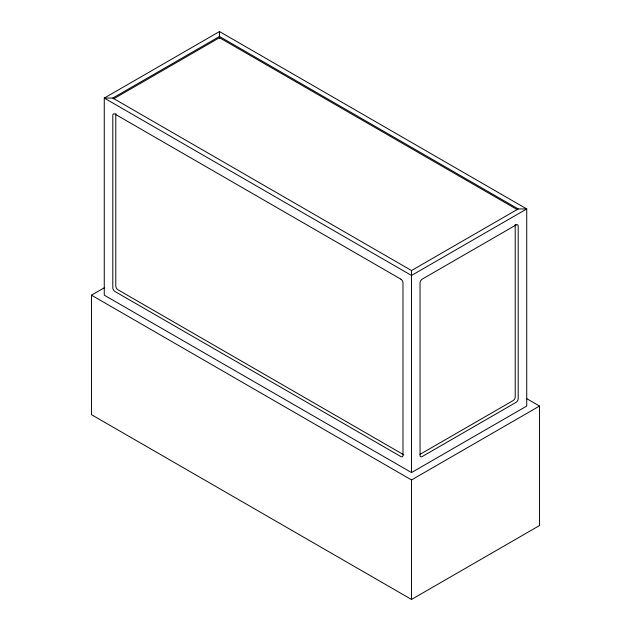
<?xml version="1.0" encoding="UTF-8"?>
<svg xmlns="http://www.w3.org/2000/svg" width="631" height="631" viewBox="0 0 631 631"><rect width="100%" height="100%" fill="white"/><g stroke="black" fill="none" stroke-linecap="round" stroke-linejoin="round"><path stroke-width="0.95" d="M219.485 31.55L104.265 98.073L104.265 295.174L411.515 472.564L526.735 406.041L526.735 208.94L219.485 31.55L219.485 38.452M112.799 98.073L219.485 36.48L518.201 208.94L526.735 208.94L411.515 275.463L104.265 98.073L112.799 98.073L411.515 270.533L518.201 208.94M113.651 98.807L219.485 37.71L517.349 209.681M526.735 398.65L539.537 406.041L539.537 525.536L411.515 599.45L91.463 414.67L91.463 295.174L104.265 287.783M420.049 454.336L513.082 400.622A3.021 1.743 -60 0 0 515.212 396.931L515.212 224.462M91.463 295.174L411.515 479.954L539.537 406.041M403.832 454.825L117.918 289.755A3.021 1.743 60 0 1 115.788 286.056L115.788 113.596M411.515 270.533L411.515 472.564M411.515 479.954L411.515 599.45M516.063 224.951L422.186 279.154A3.021 1.743 -60 0 0 420.049 282.854L420.049 455.322A3.021 1.743 -60 0 0 422.186 456.552L516.063 402.349A3.021 1.743 -60 0 0 518.201 398.65L518.201 226.19A3.021 1.743 -60 0 0 516.063 224.951M400.851 279.154L114.937 114.085A3.021 1.743 60 0 0 112.799 115.315L112.799 287.783A3.021 1.743 60 0 0 114.937 291.483L400.851 456.552A3.021 1.743 60 0 0 402.98 455.322L402.98 282.854A3.021 1.743 60 0 0 400.851 279.154"/></g></svg>
